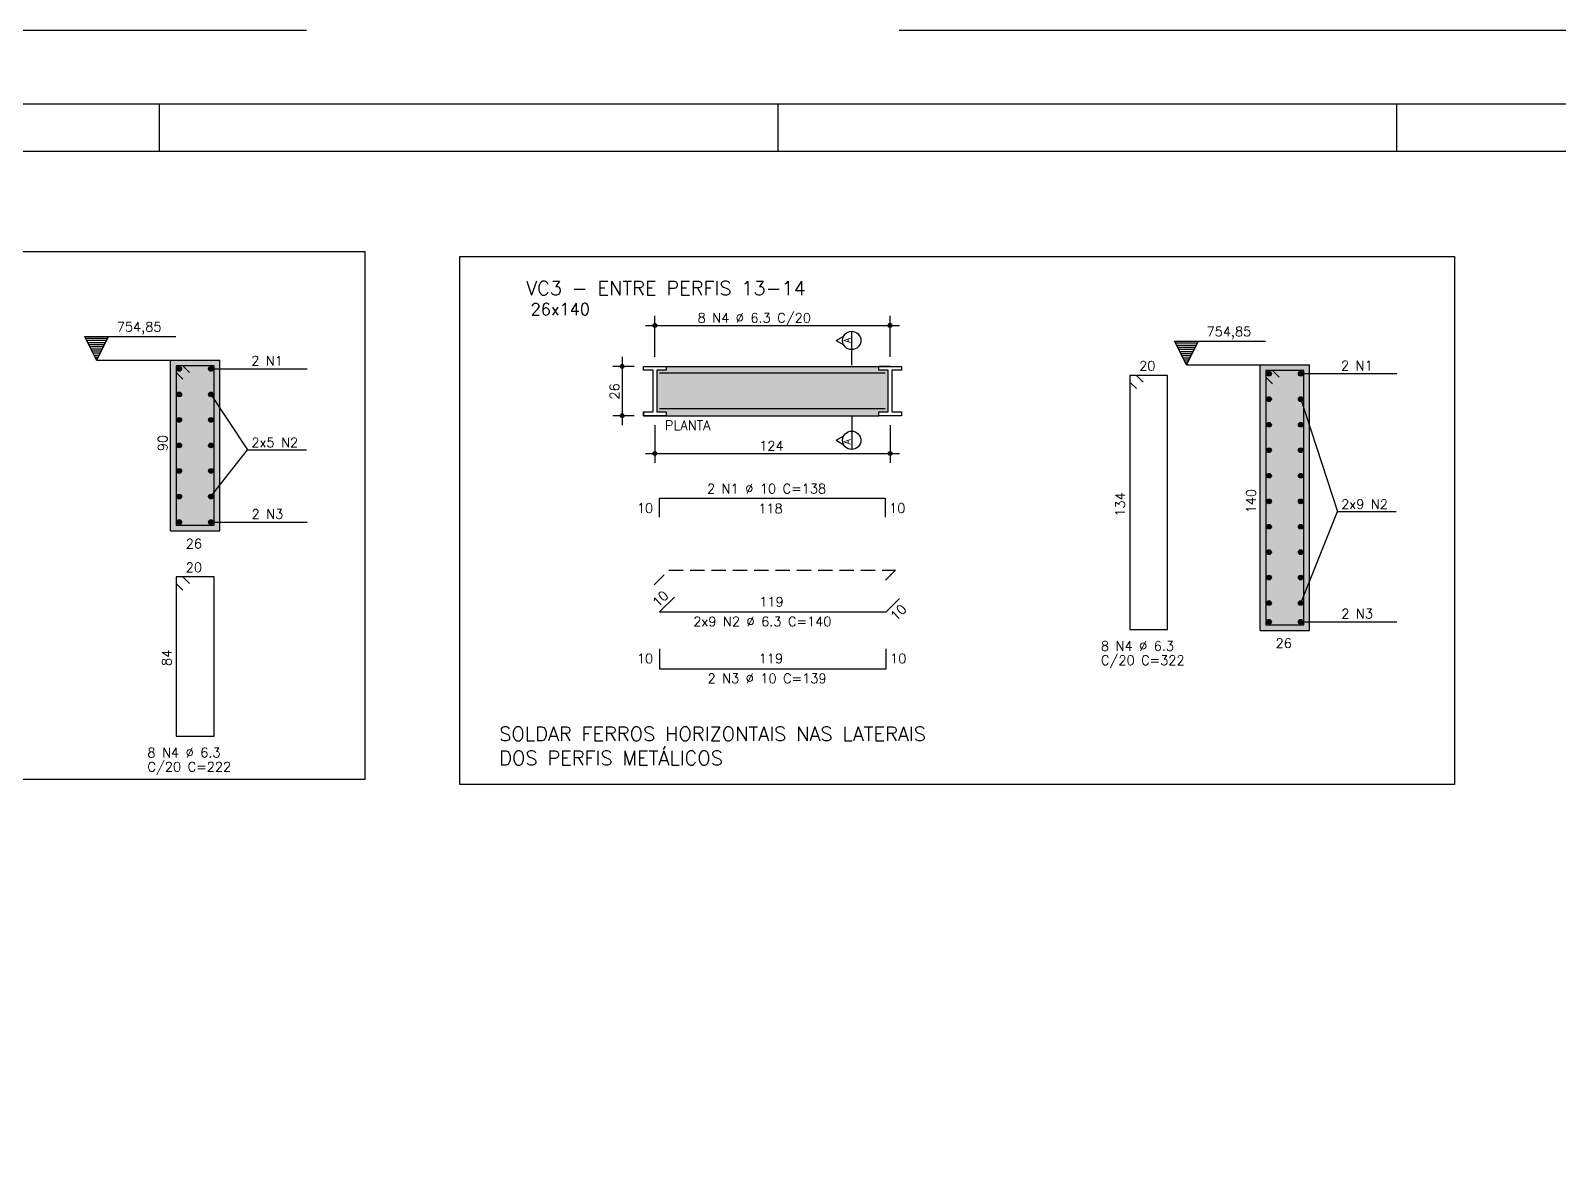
# Model space of a CAD drawing. Extents: x -30 to 93, y 78 to 140.
# Drawn here: x 11.91 to 44.14, y 116.87 to 140.4 of the extents above; entities that cross this region are included whole.
import ezdxf

# ---------------------------------------------------------------- set-up
doc = ezdxf.new("R2010")
doc.units = 0
doc.header["$MEASUREMENT"] = 0
doc.linetypes.add('ESTILO_TQS_0001', pattern=[0.45, 0.3, -0.15])
doc.linetypes.add('HIDDEN', pattern=[0.375, 0.25, -0.125])
doc.layers.get('Defpoints').update_dxf_attribs({"linetype": 'CONTINUOUS'})
for name, color, linetype in [('ARQ_FOLHA', 7, 'CONTINUOUS'), ('PENA_01', 1, 'CONTINUOUS'), ('PENA_02', 2, 'CONTINUOUS'), ('PENA_03', 3, 'CONTINUOUS'), ('PENA_04', 4, 'CONTINUOUS'), ('PENA_05', 5, 'CONTINUOUS'), ('PENA_06', 6, 'CONTINUOUS'), ('PENA_10', 253, 'CONTINUOUS')]:
    doc.layers.add(name, color=color, linetype=linetype)
doc.styles.get("Standard").update_dxf_attribs({"font": 'ROMANS.SHX'})

msp = doc.modelspace()

# ---------------------------------------------------------------- linework, layer by layer
at = {"layer": 'ARQ_FOLHA', "color": 1}
for p, q in [((14.628, 137.845), (14.628, 138.845)), ((27.678, 137.845), (27.678, 138.845)), ((40.728, 137.845), (40.728, 138.845))]:
    msp.add_line(p, q, dxfattribs=at)
for points in [[(-28.122, 79.445), (90.778, 79.445), (90.778, 138.845), (-28.122, 138.845)], [(-25.622, 80.445), (89.778, 80.445), (89.778, 137.845), (-25.622, 137.845)]]:
    msp.add_lwpolyline(points, close=True, dxfattribs=at)
at = {"layer": 'Defpoints', "color": 8, "linetype": 'HIDDEN', "ltscale": 100}
msp.add_lwpolyline([(-30.072, 140.395), (-30.072, 77.895), (92.728, 77.895), (92.728, 140.395)], close=True, dxfattribs=at)
at = {"layer": 'PENA_01', "linetype": 'Continuous'}
for p, q in [((24.879, 134.177), (30.239, 134.177)), ((25.079, 133.515), (25.079, 134.377)), ((30.039, 133.515), (30.039, 134.377)), ((24.388, 133.515), (24.388, 132.075)), ((24.639, 133.315), (24.188, 133.315)), ((24.639, 132.275), (24.188, 132.275)), ((25.079, 132.075), (25.079, 131.279)), ((30.039, 132.075), (30.039, 131.279)), ((24.879, 131.479), (30.239, 131.479))]:
    msp.add_line(p, q, dxfattribs=at)
at = {"layer": 'PENA_01', "linetype": 'ESTILO_TQS_0001'}
for p, q in [((25.063, 128.709), (25.374, 129.02)), ((25.374, 129.02), (30.154, 129.02)), ((30.154, 129.02), (29.871, 128.737))]:
    msp.add_line(p, q, dxfattribs=at)
at = {"layer": 'PENA_02', "linetype": 'Continuous'}
for p, q in [((14.859, 129.847), (15.899, 129.847)), ((37.847, 127.746), (38.887, 127.746))]:
    msp.add_line(p, q, dxfattribs=at)
for centre, radius in [((25.079, 134.177), 0.0416), ((25.079, 134.177), 0.0208), ((30.039, 134.177), 0.0416), ((30.039, 134.177), 0.0208), ((24.388, 133.315), 0.04), ((24.388, 133.315), 0.02), ((24.388, 132.275), 0.04), ((24.388, 132.275), 0.02), ((25.079, 131.479), 0.04), ((25.079, 131.479), 0.02), ((30.039, 131.479), 0.04), ((30.039, 131.479), 0.02)]:
    msp.add_circle(centre, radius, dxfattribs=at)
at = {"layer": 'PENA_03', "linetype": 'Continuous'}
for p, q in [((13.052, 133.947), (14.972, 133.947)), ((13.302, 133.447), (13.052, 133.947)), ((13.529, 133.902), (13.074, 133.902)), ((13.507, 133.858), (13.096, 133.858)), ((13.485, 133.813), (13.119, 133.813)), ((13.462, 133.769), (13.141, 133.769)), ((13.302, 133.447), (13.552, 133.947)), ((36.04, 133.846), (37.96, 133.846)), ((36.29, 133.346), (36.04, 133.846)), ((36.517, 133.801), (36.062, 133.801)), ((36.495, 133.757), (36.084, 133.757)), ((36.29, 133.346), (36.54, 133.846)), ((13.44, 133.724), (13.163, 133.724)), ((13.418, 133.679), (13.185, 133.679)), ((13.396, 133.635), (13.208, 133.635)), ((13.373, 133.59), (13.23, 133.59)), ((13.351, 133.546), (13.252, 133.546)), ((13.329, 133.501), (13.275, 133.501)), ((13.302, 133.447), (15.899, 133.447)), ((14.859, 129.847), (14.859, 133.447)), ((15.899, 129.847), (15.899, 133.447)), ((36.473, 133.712), (36.106, 133.712)), ((36.45, 133.668), (36.129, 133.668)), ((36.428, 133.623), (36.151, 133.623)), ((36.406, 133.579), (36.173, 133.579)), ((36.383, 133.534), (36.196, 133.534)), ((36.361, 133.489), (36.218, 133.489)), ((36.339, 133.445), (36.24, 133.445)), ((15.69, 133.262), (17.741, 133.262)), ((24.839, 133.315), (29.799, 133.315)), ((24.839, 133.315), (24.839, 133.315)), ((25.079, 133.315), (25.079, 133.315)), ((30.039, 133.315), (29.799, 133.315)), ((30.039, 133.315), (30.039, 133.315)), ((36.317, 133.4), (36.262, 133.4)), ((36.29, 133.346), (38.887, 133.346)), ((37.847, 127.746), (37.847, 133.346)), ((38.678, 133.161), (40.729, 133.161)), ((38.887, 127.746), (38.887, 133.346)), ((24.839, 132.355), (24.839, 132.275)), ((24.839, 132.275), (29.799, 132.275)), ((24.839, 132.275), (24.839, 132.275)), ((25.079, 132.275), (25.079, 132.275)), ((25.319, 132.355), (25.319, 132.275)), ((30.279, 132.275), (29.799, 132.275)), ((30.039, 132.275), (30.039, 132.275)), ((30.279, 132.355), (30.279, 132.275)), ((15.69, 130.032), (17.741, 130.032)), ((38.678, 127.931), (40.729, 127.931))]:
    msp.add_line(p, q, dxfattribs=at)
for points in [[(-2.025, 135.734), (18.957, 135.734), (18.957, 124.602), (-2.025, 124.602), (-2.025, 135.734)], [(20.963, 135.634), (41.945, 135.634), (41.945, 124.502), (20.963, 124.502), (20.963, 135.634)], [(13.552, 133.947), (13.302, 133.447), (13.052, 133.947), (13.552, 133.947)], [(36.54, 133.846), (36.29, 133.346), (36.04, 133.846), (36.54, 133.846)], [(24.839, 133.315), (25.319, 133.315), (25.319, 133.235), (25.119, 133.235), (25.119, 132.355), (25.319, 132.355), (25.319, 132.275), (24.839, 132.275), (24.839, 132.355), (25.039, 132.355), (25.039, 133.235), (24.839, 133.235), (24.839, 133.315)], [(29.799, 133.315), (30.279, 133.315), (30.279, 133.235), (30.079, 133.235), (30.079, 132.355), (30.279, 132.355), (30.279, 132.275), (29.799, 132.275), (29.799, 132.355), (29.999, 132.355), (29.999, 133.235), (29.799, 133.235), (29.799, 133.315)], [(15.714, 132.724), (16.487, 131.556)], [(38.702, 132.623), (39.475, 130.254)], [(15.714, 130.57), (16.487, 131.556), (17.727, 131.556)], [(38.702, 128.325), (39.475, 130.254), (40.715, 130.254)]]:
    msp.add_lwpolyline(points, dxfattribs=at)
for centre in [(15.044, 133.262), (15.714, 133.262), (38.032, 133.161), (38.702, 133.161), (15.044, 132.724), (15.714, 132.724), (38.032, 132.623), (38.702, 132.623), (15.044, 132.185), (15.714, 132.185), (38.032, 132.084), (38.702, 132.084), (15.044, 131.647), (15.714, 131.647), (38.032, 131.546), (38.702, 131.546), (15.044, 131.109), (15.714, 131.109), (38.032, 131.008), (38.702, 131.008), (15.044, 130.57), (15.714, 130.57), (38.032, 130.469), (38.702, 130.469), (15.044, 130.032), (15.714, 130.032), (38.032, 129.933), (38.702, 129.933), (38.032, 129.397), (38.702, 129.397), (38.032, 128.861), (38.702, 128.861), (38.032, 128.325), (38.702, 128.325), (38.032, 127.931), (38.702, 127.931)]:
    msp.add_circle(centre, 0.05, dxfattribs=at)
for points in [[(15.094, 133.262), (15.019, 133.305), (14.997, 133.279)], [(15.094, 133.262), (14.997, 133.279), (14.997, 133.245)], [(15.094, 133.262), (14.997, 133.245), (15.019, 133.219)], [(15.094, 133.262), (15.053, 133.311), (15.019, 133.305)], [(15.094, 133.262), (15.019, 133.219), (15.053, 133.213)], [(15.094, 133.262), (15.082, 133.294), (15.053, 133.311)], [(15.094, 133.262), (15.053, 133.213), (15.082, 133.23)], [(15.094, 133.262), (15.082, 133.23), (15.094, 133.262)], [(15.764, 133.262), (15.689, 133.305), (15.667, 133.279)], [(15.764, 133.262), (15.667, 133.279), (15.667, 133.245)], [(15.764, 133.262), (15.667, 133.245), (15.689, 133.219)], [(15.764, 133.262), (15.723, 133.311), (15.689, 133.305)], [(15.764, 133.262), (15.689, 133.219), (15.723, 133.213)], [(15.764, 133.262), (15.752, 133.294), (15.723, 133.311)], [(15.764, 133.262), (15.723, 133.213), (15.752, 133.23)], [(15.764, 133.262), (15.752, 133.23), (15.764, 133.262)], [(38.082, 133.161), (38.007, 133.204), (37.985, 133.178)], [(38.082, 133.161), (37.985, 133.178), (37.985, 133.144)], [(38.082, 133.161), (37.985, 133.144), (38.007, 133.118)], [(38.082, 133.161), (38.04, 133.21), (38.007, 133.204)], [(38.082, 133.161), (38.007, 133.118), (38.04, 133.112)], [(38.082, 133.161), (38.07, 133.193), (38.04, 133.21)], [(38.082, 133.161), (38.04, 133.112), (38.07, 133.129)], [(38.082, 133.161), (38.07, 133.129), (38.082, 133.161)], [(38.752, 133.161), (38.677, 133.204), (38.655, 133.178)], [(38.752, 133.161), (38.655, 133.178), (38.655, 133.144)], [(38.752, 133.161), (38.655, 133.144), (38.677, 133.118)], [(38.752, 133.161), (38.71, 133.21), (38.677, 133.204)], [(38.752, 133.161), (38.677, 133.118), (38.71, 133.112)], [(38.752, 133.161), (38.74, 133.193), (38.71, 133.21)], [(38.752, 133.161), (38.71, 133.112), (38.74, 133.129)], [(38.752, 133.161), (38.74, 133.129), (38.752, 133.161)], [(15.094, 132.724), (15.019, 132.767), (14.997, 132.741)], [(15.094, 132.724), (14.997, 132.741), (14.997, 132.706)], [(15.094, 132.724), (14.997, 132.706), (15.019, 132.68)], [(15.094, 132.724), (15.053, 132.773), (15.019, 132.767)], [(15.094, 132.724), (15.019, 132.68), (15.053, 132.674)], [(15.094, 132.724), (15.082, 132.756), (15.053, 132.773)], [(15.094, 132.724), (15.053, 132.674), (15.082, 132.691)], [(15.094, 132.724), (15.082, 132.691), (15.094, 132.724)], [(15.764, 132.724), (15.689, 132.767), (15.667, 132.741)], [(15.764, 132.724), (15.667, 132.741), (15.667, 132.706)], [(15.764, 132.724), (15.667, 132.706), (15.689, 132.68)], [(15.764, 132.724), (15.723, 132.773), (15.689, 132.767)], [(15.764, 132.724), (15.689, 132.68), (15.723, 132.674)], [(15.764, 132.724), (15.752, 132.756), (15.723, 132.773)], [(15.764, 132.724), (15.723, 132.674), (15.752, 132.691)], [(15.764, 132.724), (15.752, 132.691), (15.764, 132.724)], [(38.082, 132.623), (38.007, 132.666), (37.985, 132.64)], [(38.082, 132.623), (37.985, 132.64), (37.985, 132.606)], [(38.082, 132.623), (37.985, 132.606), (38.007, 132.579)], [(38.082, 132.623), (38.04, 132.672), (38.007, 132.666)], [(38.082, 132.623), (38.007, 132.579), (38.04, 132.574)], [(38.082, 132.623), (38.07, 132.655), (38.04, 132.672)], [(38.082, 132.623), (38.04, 132.574), (38.07, 132.591)], [(38.082, 132.623), (38.07, 132.591), (38.082, 132.623)], [(38.752, 132.623), (38.677, 132.666), (38.655, 132.64)], [(38.752, 132.623), (38.655, 132.64), (38.655, 132.606)], [(38.752, 132.623), (38.655, 132.606), (38.677, 132.579)], [(38.752, 132.623), (38.71, 132.672), (38.677, 132.666)], [(38.752, 132.623), (38.677, 132.579), (38.71, 132.574)], [(38.752, 132.623), (38.74, 132.655), (38.71, 132.672)], [(38.752, 132.623), (38.71, 132.574), (38.74, 132.591)], [(38.752, 132.623), (38.74, 132.591), (38.752, 132.623)], [(15.094, 132.185), (15.019, 132.229), (14.997, 132.202)], [(15.094, 132.185), (14.997, 132.202), (14.997, 132.168)], [(15.094, 132.185), (14.997, 132.168), (15.019, 132.142)], [(15.094, 132.185), (15.053, 132.234), (15.019, 132.229)], [(15.094, 132.185), (15.019, 132.142), (15.053, 132.136)], [(15.094, 132.185), (15.082, 132.217), (15.053, 132.234)], [(15.094, 132.185), (15.053, 132.136), (15.082, 132.153)], [(15.094, 132.185), (15.082, 132.153), (15.094, 132.185)], [(15.764, 132.185), (15.689, 132.229), (15.667, 132.202)], [(15.764, 132.185), (15.667, 132.202), (15.667, 132.168)], [(15.764, 132.185), (15.667, 132.168), (15.689, 132.142)], [(15.764, 132.185), (15.723, 132.234), (15.689, 132.229)], [(15.764, 132.185), (15.689, 132.142), (15.723, 132.136)], [(15.764, 132.185), (15.752, 132.217), (15.723, 132.234)], [(15.764, 132.185), (15.723, 132.136), (15.752, 132.153)], [(15.764, 132.185), (15.752, 132.153), (15.764, 132.185)], [(38.082, 132.084), (38.007, 132.128), (37.985, 132.102)], [(38.082, 132.084), (37.985, 132.102), (37.985, 132.067)], [(38.082, 132.084), (37.985, 132.067), (38.007, 132.041)], [(38.082, 132.084), (38.04, 132.134), (38.007, 132.128)], [(38.082, 132.084), (38.007, 132.041), (38.04, 132.035)], [(38.082, 132.084), (38.07, 132.117), (38.04, 132.134)], [(38.082, 132.084), (38.04, 132.035), (38.07, 132.052)], [(38.082, 132.084), (38.07, 132.052), (38.082, 132.084)], [(38.752, 132.084), (38.677, 132.128), (38.655, 132.102)], [(38.752, 132.084), (38.655, 132.102), (38.655, 132.067)], [(38.752, 132.084), (38.655, 132.067), (38.677, 132.041)], [(38.752, 132.084), (38.71, 132.134), (38.677, 132.128)], [(38.752, 132.084), (38.677, 132.041), (38.71, 132.035)], [(38.752, 132.084), (38.74, 132.117), (38.71, 132.134)], [(38.752, 132.084), (38.71, 132.035), (38.74, 132.052)], [(38.752, 132.084), (38.74, 132.052), (38.752, 132.084)], [(15.094, 131.647), (15.019, 131.69), (14.997, 131.664)], [(15.094, 131.647), (14.997, 131.664), (14.997, 131.63)], [(15.094, 131.647), (14.997, 131.63), (15.019, 131.604)], [(15.094, 131.647), (15.053, 131.696), (15.019, 131.69)], [(15.094, 131.647), (15.019, 131.604), (15.053, 131.598)], [(15.094, 131.647), (15.082, 131.679), (15.053, 131.696)], [(15.094, 131.647), (15.053, 131.598), (15.082, 131.615)], [(15.094, 131.647), (15.082, 131.615), (15.094, 131.647)], [(15.764, 131.647), (15.689, 131.69), (15.667, 131.664)], [(15.764, 131.647), (15.667, 131.664), (15.667, 131.63)], [(15.764, 131.647), (15.667, 131.63), (15.689, 131.604)], [(15.764, 131.647), (15.723, 131.696), (15.689, 131.69)], [(15.764, 131.647), (15.689, 131.604), (15.723, 131.598)], [(15.764, 131.647), (15.752, 131.679), (15.723, 131.696)], [(15.764, 131.647), (15.723, 131.598), (15.752, 131.615)], [(15.764, 131.647), (15.752, 131.615), (15.764, 131.647)], [(38.082, 131.546), (38.007, 131.589), (37.985, 131.563)], [(38.082, 131.546), (37.985, 131.563), (37.985, 131.529)], [(38.082, 131.546), (37.985, 131.529), (38.007, 131.503)], [(38.082, 131.546), (38.04, 131.595), (38.007, 131.589)], [(38.082, 131.546), (38.007, 131.503), (38.04, 131.497)], [(38.082, 131.546), (38.07, 131.578), (38.04, 131.595)], [(38.082, 131.546), (38.04, 131.497), (38.07, 131.514)], [(38.082, 131.546), (38.07, 131.514), (38.082, 131.546)], [(38.752, 131.546), (38.677, 131.589), (38.655, 131.563)], [(38.752, 131.546), (38.655, 131.563), (38.655, 131.529)], [(38.752, 131.546), (38.655, 131.529), (38.677, 131.503)], [(38.752, 131.546), (38.71, 131.595), (38.677, 131.589)], [(38.752, 131.546), (38.677, 131.503), (38.71, 131.497)], [(38.752, 131.546), (38.74, 131.578), (38.71, 131.595)], [(38.752, 131.546), (38.71, 131.497), (38.74, 131.514)], [(38.752, 131.546), (38.74, 131.514), (38.752, 131.546)], [(15.094, 131.109), (15.019, 131.152), (14.997, 131.126)], [(15.094, 131.109), (14.997, 131.126), (14.997, 131.091)], [(15.094, 131.109), (14.997, 131.091), (15.019, 131.065)], [(15.094, 131.109), (15.053, 131.158), (15.019, 131.152)], [(15.094, 131.109), (15.019, 131.065), (15.053, 131.059)], [(15.094, 131.109), (15.082, 131.141), (15.053, 131.158)], [(15.094, 131.109), (15.053, 131.059), (15.082, 131.076)], [(15.094, 131.109), (15.082, 131.076), (15.094, 131.109)], [(15.764, 131.109), (15.689, 131.152), (15.667, 131.126)], [(15.764, 131.109), (15.667, 131.126), (15.667, 131.091)], [(15.764, 131.109), (15.667, 131.091), (15.689, 131.065)], [(15.764, 131.109), (15.723, 131.158), (15.689, 131.152)], [(15.764, 131.109), (15.689, 131.065), (15.723, 131.059)], [(15.764, 131.109), (15.752, 131.141), (15.723, 131.158)], [(15.764, 131.109), (15.723, 131.059), (15.752, 131.076)], [(15.764, 131.109), (15.752, 131.076), (15.764, 131.109)], [(38.082, 131.008), (38.007, 131.051), (37.985, 131.025)], [(38.082, 131.008), (37.985, 131.025), (37.985, 130.991)], [(38.082, 131.008), (37.985, 130.991), (38.007, 130.964)], [(38.082, 131.008), (38.04, 131.057), (38.007, 131.051)], [(38.082, 131.008), (38.007, 130.964), (38.04, 130.959)], [(38.082, 131.008), (38.07, 131.04), (38.04, 131.057)], [(38.082, 131.008), (38.04, 130.959), (38.07, 130.976)], [(38.082, 131.008), (38.07, 130.976), (38.082, 131.008)], [(38.752, 131.008), (38.677, 131.051), (38.655, 131.025)], [(38.752, 131.008), (38.655, 131.025), (38.655, 130.991)], [(38.752, 131.008), (38.655, 130.991), (38.677, 130.964)], [(38.752, 131.008), (38.71, 131.057), (38.677, 131.051)], [(38.752, 131.008), (38.677, 130.964), (38.71, 130.959)], [(38.752, 131.008), (38.74, 131.04), (38.71, 131.057)], [(38.752, 131.008), (38.71, 130.959), (38.74, 130.976)], [(38.752, 131.008), (38.74, 130.976), (38.752, 131.008)], [(15.094, 130.57), (15.019, 130.614), (14.997, 130.587)], [(15.094, 130.57), (14.997, 130.587), (14.997, 130.553)], [(15.094, 130.57), (14.997, 130.553), (15.019, 130.527)], [(15.094, 130.57), (15.053, 130.619), (15.019, 130.614)], [(15.094, 130.57), (15.019, 130.527), (15.053, 130.521)], [(15.094, 130.57), (15.082, 130.602), (15.053, 130.619)], [(15.094, 130.57), (15.053, 130.521), (15.082, 130.538)], [(15.094, 130.57), (15.082, 130.538), (15.094, 130.57)], [(15.764, 130.57), (15.689, 130.614), (15.667, 130.587)], [(15.764, 130.57), (15.667, 130.587), (15.667, 130.553)], [(15.764, 130.57), (15.667, 130.553), (15.689, 130.527)], [(15.764, 130.57), (15.723, 130.619), (15.689, 130.614)], [(15.764, 130.57), (15.689, 130.527), (15.723, 130.521)], [(15.764, 130.57), (15.752, 130.602), (15.723, 130.619)], [(15.764, 130.57), (15.723, 130.521), (15.752, 130.538)], [(15.764, 130.57), (15.752, 130.538), (15.764, 130.57)], [(38.082, 130.469), (38.007, 130.513), (37.985, 130.487)], [(38.082, 130.469), (37.985, 130.487), (37.985, 130.452)], [(38.082, 130.469), (37.985, 130.452), (38.007, 130.426)], [(38.082, 130.469), (38.04, 130.519), (38.007, 130.513)], [(38.082, 130.469), (38.007, 130.426), (38.04, 130.42)], [(38.082, 130.469), (38.07, 130.502), (38.04, 130.519)], [(38.082, 130.469), (38.04, 130.42), (38.07, 130.437)], [(38.082, 130.469), (38.07, 130.437), (38.082, 130.469)], [(38.752, 130.469), (38.677, 130.513), (38.655, 130.487)], [(38.752, 130.469), (38.655, 130.487), (38.655, 130.452)], [(38.752, 130.469), (38.655, 130.452), (38.677, 130.426)], [(38.752, 130.469), (38.71, 130.519), (38.677, 130.513)], [(38.752, 130.469), (38.677, 130.426), (38.71, 130.42)], [(38.752, 130.469), (38.74, 130.502), (38.71, 130.519)], [(38.752, 130.469), (38.71, 130.42), (38.74, 130.437)], [(38.752, 130.469), (38.74, 130.437), (38.752, 130.469)], [(15.094, 130.032), (15.019, 130.075), (14.997, 130.049)], [(15.094, 130.032), (14.997, 130.049), (14.997, 130.015)], [(15.094, 130.032), (14.997, 130.015), (15.019, 129.989)], [(15.094, 130.032), (15.053, 130.081), (15.019, 130.075)], [(15.094, 130.032), (15.019, 129.989), (15.053, 129.983)], [(15.094, 130.032), (15.082, 130.064), (15.053, 130.081)], [(15.094, 130.032), (15.053, 129.983), (15.082, 130)], [(15.094, 130.032), (15.082, 130), (15.094, 130.032)], [(15.764, 130.032), (15.689, 130.075), (15.667, 130.049)], [(15.764, 130.032), (15.667, 130.049), (15.667, 130.015)], [(15.764, 130.032), (15.667, 130.015), (15.689, 129.989)], [(15.764, 130.032), (15.723, 130.081), (15.689, 130.075)], [(15.764, 130.032), (15.689, 129.989), (15.723, 129.983)], [(15.764, 130.032), (15.752, 130.064), (15.723, 130.081)], [(15.764, 130.032), (15.723, 129.983), (15.752, 130)], [(15.764, 130.032), (15.752, 130), (15.764, 130.032)], [(38.082, 129.933), (38.007, 129.977), (37.985, 129.951)], [(38.082, 129.933), (37.985, 129.951), (37.985, 129.916)], [(38.082, 129.933), (37.985, 129.916), (38.007, 129.89)], [(38.082, 129.933), (38.04, 129.983), (38.007, 129.977)], [(38.082, 129.933), (38.007, 129.89), (38.04, 129.884)], [(38.082, 129.933), (38.07, 129.966), (38.04, 129.983)], [(38.082, 129.933), (38.04, 129.884), (38.07, 129.901)], [(38.082, 129.933), (38.07, 129.901), (38.082, 129.933)], [(38.752, 129.933), (38.677, 129.977), (38.655, 129.951)], [(38.752, 129.933), (38.655, 129.951), (38.655, 129.916)], [(38.752, 129.933), (38.655, 129.916), (38.677, 129.89)], [(38.752, 129.933), (38.71, 129.983), (38.677, 129.977)], [(38.752, 129.933), (38.677, 129.89), (38.71, 129.884)], [(38.752, 129.933), (38.74, 129.966), (38.71, 129.983)], [(38.752, 129.933), (38.71, 129.884), (38.74, 129.901)], [(38.752, 129.933), (38.74, 129.901), (38.752, 129.933)], [(38.082, 129.397), (38.007, 129.441), (37.985, 129.415)], [(38.082, 129.397), (37.985, 129.415), (37.985, 129.38)], [(38.082, 129.397), (37.985, 129.38), (38.007, 129.354)], [(38.082, 129.397), (38.04, 129.447), (38.007, 129.441)], [(38.082, 129.397), (38.007, 129.354), (38.04, 129.348)], [(38.082, 129.397), (38.07, 129.43), (38.04, 129.447)], [(38.082, 129.397), (38.04, 129.348), (38.07, 129.365)], [(38.082, 129.397), (38.07, 129.365), (38.082, 129.397)], [(38.752, 129.397), (38.677, 129.441), (38.655, 129.415)], [(38.752, 129.397), (38.655, 129.415), (38.655, 129.38)], [(38.752, 129.397), (38.655, 129.38), (38.677, 129.354)], [(38.752, 129.397), (38.71, 129.447), (38.677, 129.441)], [(38.752, 129.397), (38.677, 129.354), (38.71, 129.348)], [(38.752, 129.397), (38.74, 129.43), (38.71, 129.447)], [(38.752, 129.397), (38.71, 129.348), (38.74, 129.365)], [(38.752, 129.397), (38.74, 129.365), (38.752, 129.397)], [(38.082, 128.861), (38.007, 128.905), (37.985, 128.879)], [(38.082, 128.861), (37.985, 128.879), (37.985, 128.844)], [(38.082, 128.861), (37.985, 128.844), (38.007, 128.818)], [(38.082, 128.861), (38.04, 128.911), (38.007, 128.905)], [(38.082, 128.861), (38.007, 128.818), (38.04, 128.812)], [(38.082, 128.861), (38.07, 128.894), (38.04, 128.911)], [(38.082, 128.861), (38.04, 128.812), (38.07, 128.829)], [(38.082, 128.861), (38.07, 128.829), (38.082, 128.861)], [(38.752, 128.861), (38.677, 128.905), (38.655, 128.879)], [(38.752, 128.861), (38.655, 128.879), (38.655, 128.844)], [(38.752, 128.861), (38.655, 128.844), (38.677, 128.818)], [(38.752, 128.861), (38.71, 128.911), (38.677, 128.905)], [(38.752, 128.861), (38.677, 128.818), (38.71, 128.812)], [(38.752, 128.861), (38.74, 128.894), (38.71, 128.911)], [(38.752, 128.861), (38.71, 128.812), (38.74, 128.829)], [(38.752, 128.861), (38.74, 128.829), (38.752, 128.861)], [(38.082, 128.325), (38.007, 128.369), (37.985, 128.343)], [(38.082, 128.325), (37.985, 128.343), (37.985, 128.308)], [(38.082, 128.325), (37.985, 128.308), (38.007, 128.282)], [(38.082, 128.325), (38.04, 128.375), (38.007, 128.369)], [(38.082, 128.325), (38.007, 128.282), (38.04, 128.276)], [(38.082, 128.325), (38.07, 128.358), (38.04, 128.375)], [(38.082, 128.325), (38.04, 128.276), (38.07, 128.293)], [(38.082, 128.325), (38.07, 128.293), (38.082, 128.325)], [(38.752, 128.325), (38.677, 128.369), (38.655, 128.343)], [(38.752, 128.325), (38.655, 128.343), (38.655, 128.308)], [(38.752, 128.325), (38.655, 128.308), (38.677, 128.282)], [(38.752, 128.325), (38.71, 128.375), (38.677, 128.369)], [(38.752, 128.325), (38.677, 128.282), (38.71, 128.276)], [(38.752, 128.325), (38.74, 128.358), (38.71, 128.375)], [(38.752, 128.325), (38.71, 128.276), (38.74, 128.293)], [(38.752, 128.325), (38.74, 128.293), (38.752, 128.325)], [(38.082, 127.931), (38.007, 127.974), (37.985, 127.948)], [(38.082, 127.931), (38.04, 127.98), (38.007, 127.974)], [(38.082, 127.931), (38.07, 127.963), (38.04, 127.98)], [(38.752, 127.931), (38.677, 127.974), (38.655, 127.948)], [(38.752, 127.931), (38.71, 127.98), (38.677, 127.974)], [(38.752, 127.931), (38.74, 127.963), (38.71, 127.98)], [(38.082, 127.931), (37.985, 127.948), (37.985, 127.914)], [(38.082, 127.931), (37.985, 127.914), (38.007, 127.888)], [(38.082, 127.931), (38.007, 127.888), (38.04, 127.882)], [(38.082, 127.931), (38.04, 127.882), (38.07, 127.899)], [(38.082, 127.931), (38.07, 127.899), (38.082, 127.931)], [(38.752, 127.931), (38.655, 127.948), (38.655, 127.914)], [(38.752, 127.931), (38.655, 127.914), (38.677, 127.888)], [(38.752, 127.931), (38.677, 127.888), (38.71, 127.882)], [(38.752, 127.931), (38.71, 127.882), (38.74, 127.899)], [(38.752, 127.931), (38.74, 127.899), (38.752, 127.931)]]:
    msp.add_solid(points, dxfattribs=at)
at = {"layer": 'PENA_04', "linetype": 'Continuous'}
for p, q in [((15.119, 133.327), (14.979, 133.327)), ((14.979, 133.327), (14.979, 129.967)), ((15.779, 133.327), (14.979, 133.327)), ((14.979, 133.327), (14.979, 133.187)), ((14.979, 133.187), (15.119, 133.047)), ((15.259, 133.187), (15.119, 133.327)), ((15.779, 129.967), (15.779, 133.327)), ((38.107, 133.226), (37.967, 133.226)), ((37.967, 133.226), (37.967, 127.866)), ((38.767, 133.226), (37.967, 133.226)), ((37.967, 133.226), (37.967, 133.086)), ((38.247, 133.086), (38.107, 133.226)), ((38.767, 127.866), (38.767, 133.226)), ((37.967, 133.086), (38.107, 132.946)), ((14.979, 129.967), (15.779, 129.967)), ((37.967, 127.866), (38.767, 127.866))]:
    msp.add_line(p, q, dxfattribs=at)
at = {"layer": 'PENA_05', "linetype": 'Continuous'}
for p, q in [((28.9, 133.861), (29.062, 133.955)), ((28.9, 133.861), (29.062, 133.768)), ((29.231, 133.342), (29.231, 134.054)), ((35.235, 133.125), (35.095, 133.125)), ((35.095, 133.125), (35.095, 127.765)), ((35.895, 133.125), (35.095, 133.125)), ((35.095, 133.125), (35.095, 132.985)), ((35.375, 132.985), (35.235, 133.125)), ((35.895, 127.765), (35.895, 133.125)), ((35.095, 132.985), (35.235, 132.845)), ((29.231, 132.275), (29.231, 131.563)), ((28.9, 131.756), (29.062, 131.85)), ((28.9, 131.756), (29.062, 131.663)), ((25.179, 130.137), (25.179, 130.537)), ((25.179, 130.537), (29.939, 130.537)), ((29.939, 130.537), (29.939, 130.137)), ((15.122, 128.878), (14.982, 128.878)), ((14.982, 128.878), (14.982, 125.518)), ((15.782, 128.878), (14.982, 128.878)), ((14.982, 128.878), (14.982, 128.738)), ((14.982, 128.738), (15.122, 128.598)), ((15.262, 128.738), (15.122, 128.878)), ((15.782, 125.518), (15.782, 128.878)), ((25.49, 128.448), (25.179, 128.136)), ((29.959, 128.136), (30.241, 128.419)), ((25.179, 128.136), (29.959, 128.136)), ((35.095, 127.765), (35.895, 127.765)), ((25.179, 127.356), (25.179, 126.936)), ((29.959, 126.936), (29.959, 127.356)), ((25.179, 126.936), (29.959, 126.936)), ((14.982, 125.518), (15.782, 125.518))]:
    msp.add_line(p, q, dxfattribs=at)
for points in [[(25.179, 133.175), (29.939, 133.175)], [(29.939, 132.42), (25.319, 132.42), (25.179, 132.42)]]:
    msp.add_lwpolyline(points, dxfattribs=at)
for centre in [(29.231, 133.861), (29.231, 131.756)]:
    msp.add_circle(centre, 0.193, dxfattribs=at)
at = {"layer": 'PENA_10', "linetype": 'Continuous'}
for points in [[(14.859, 129.847), (15.899, 129.847), (15.899, 133.447)], [(14.859, 129.847), (15.899, 133.447), (14.859, 133.447)], [(14.859, 129.847), (14.859, 133.447), (14.859, 129.847)], [(25.319, 132.355), (25.319, 133.235), (25.119, 133.235)], [(25.319, 132.355), (25.119, 133.235), (25.119, 132.355)], [(25.319, 132.355), (29.799, 133.235), (29.799, 133.315)], [(25.319, 132.355), (29.799, 133.315), (25.319, 133.315)], [(25.319, 132.355), (25.319, 133.315), (25.319, 133.235)], [(25.319, 132.355), (29.799, 132.275), (29.799, 133.235)], [(29.799, 132.355), (29.999, 132.355), (29.999, 133.235)], [(29.799, 132.355), (29.999, 133.235), (29.799, 133.235)], [(29.799, 132.355), (29.799, 133.235), (29.799, 132.275)], [(37.847, 127.746), (38.887, 127.746), (38.887, 133.346)], [(37.847, 127.746), (38.887, 133.346), (37.847, 133.346)], [(37.847, 127.746), (37.847, 133.346), (37.847, 127.746)], [(25.319, 132.355), (25.319, 132.275), (29.799, 132.275)]]:
    msp.add_solid(points, dxfattribs=at)

# ---------------------------------------------------------------- texts
at = {"layer": 'PENA_03', "linetype": 'Continuous'}
for s, p in [('8 N4 %%c 6.3 C/20', (25.979, 134.237)), ('2 N1', (16.564, 133.332)), ('2 N1', (39.552, 133.231)), ('20', (35.295, 133.225)), ('PLANTA', (25.291, 131.972)), ('2x5 N2', (16.567, 131.609)), ('124', (27.279, 131.539)), ('2 N1 %%c 10 C=138', (26.179, 130.637)), ('2 N3', (16.571, 130.101)), ('10', (24.699, 130.227)), ('118', (27.259, 130.217)), ('10', (30.019, 130.227)), ('2x9 N2', (39.555, 130.308)), ('26', (15.183, 129.477)), ('20', (15.182, 128.978)), ('119', (27.281, 128.249)), ('2x9 N2 %%c 6.3 C=140', (25.889, 127.836)), ('2 N3', (39.559, 128)), ('8 N4 %%c 6.3', (34.487, 127.318)), ('26', (38.171, 127.377)), ('10', (24.699, 127.056)), ('119', (27.269, 127.056)), ('10', (30.039, 127.056)), ('C/20 C=322', (34.487, 127.018)), ('2 N3 %%c 10 C=139', (26.189, 126.636)), ('8 N4 %%c 6.3', (14.374, 125.071)), ('C/20 C=222', (14.374, 124.771))]:
    msp.add_text(s, height=0.2, dxfattribs=at).set_placement(p)
for s, rotation, p in [('26', 90, (24.328, 132.615)), ('90', 90, (14.796, 131.527)), ('134', 90, (34.995, 130.145)), ('140', 90, (37.754, 130.215)), ('10', 45, (25.142, 128.223)), ('10', 45, (30.164, 127.935)), ('84', 90, (14.882, 126.998))]:
    msp.add_text(s, height=0.2, rotation=rotation, dxfattribs=at).set_placement(p)
at = {"layer": 'PENA_04', "linetype": 'Continuous'}
for s, height, p in [('26x140', 0.25, (22.456, 134.395)), ('754,85', 0.2, (13.728, 134.05)), ('754,85', 0.2, (36.715, 133.949))]:
    msp.add_text(s, height=height, dxfattribs=at).set_placement(p)
at = {"layer": 'PENA_05', "linetype": 'Continuous'}
for p in [(29.205, 133.809), (29.205, 131.671)]:
    msp.add_text('A', height=0.138, rotation=90, dxfattribs=at).set_placement(p)
for s, p in [('SOLDAR FERROS HORIZONTAIS NAS LATERAIS ', (21.795, 125.417)), ('DOS PERFIS METÁLICOS', (21.795, 124.907))]:
    msp.add_text(s, height=0.3, dxfattribs=at).set_placement(p)
at = {"layer": 'PENA_06', "linetype": 'Continuous'}
msp.add_text('VC3 - ENTRE PERFIS 13-14', height=0.3, dxfattribs=at).set_placement((22.362, 134.814))

doc.saveas('drawing.dxf')
